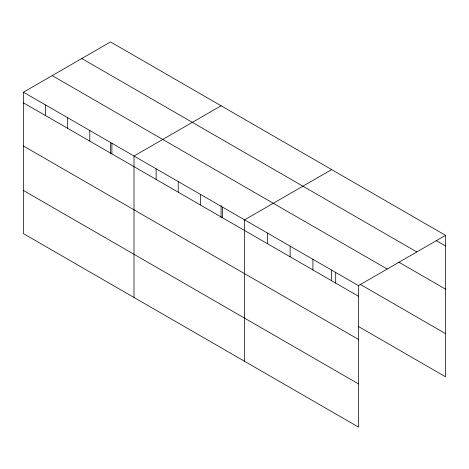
<?xml version="1.0" encoding="UTF-8"?>
<svg xmlns="http://www.w3.org/2000/svg" width="469" height="469" viewBox="0 0 469 469"><rect width="100%" height="100%" fill="white"/><g stroke="black" fill="none" stroke-linecap="round" stroke-linejoin="round"><path stroke-width="0.7" d="M23.45 92.2L358.48 285.627L358.48 427.071L23.45 233.644L23.45 92.2L110.52 41.929L445.55 235.356L445.55 376.8L358.216 326.377M221.081 105.76L134.011 156.03L134.011 297.475M331.642 169.59L244.572 219.861L244.572 361.306M358.48 285.627L445.55 235.356M436.059 240.503L445.55 245.985M81.788 58.519L416.818 251.947M398.72 262.118L445.55 289.156M52.182 75.615L387.212 269.042M360.116 284.308L445.55 333.629M23.45 102.828L358.48 296.256M23.45 145.994L358.48 339.421M23.45 190.473L358.48 383.9M335.698 272.477L335.698 283.1M331.642 270.021L331.642 280.814M312.917 259.322L312.917 269.951M290.135 246.166L290.135 256.795M267.353 233.017L267.353 243.646M222.458 207.099L222.458 217.722M221.081 205.475L221.081 217.704M200.345 194.33L200.345 204.959M178.232 181.562L178.232 192.19M156.124 168.799L156.124 179.428M111.898 143.268L111.898 153.891M110.52 142.359L110.52 153.873M89.784 130.499L89.784 141.128M67.677 117.731L67.677 128.359M45.563 104.968L45.563 115.597"/></g></svg>
